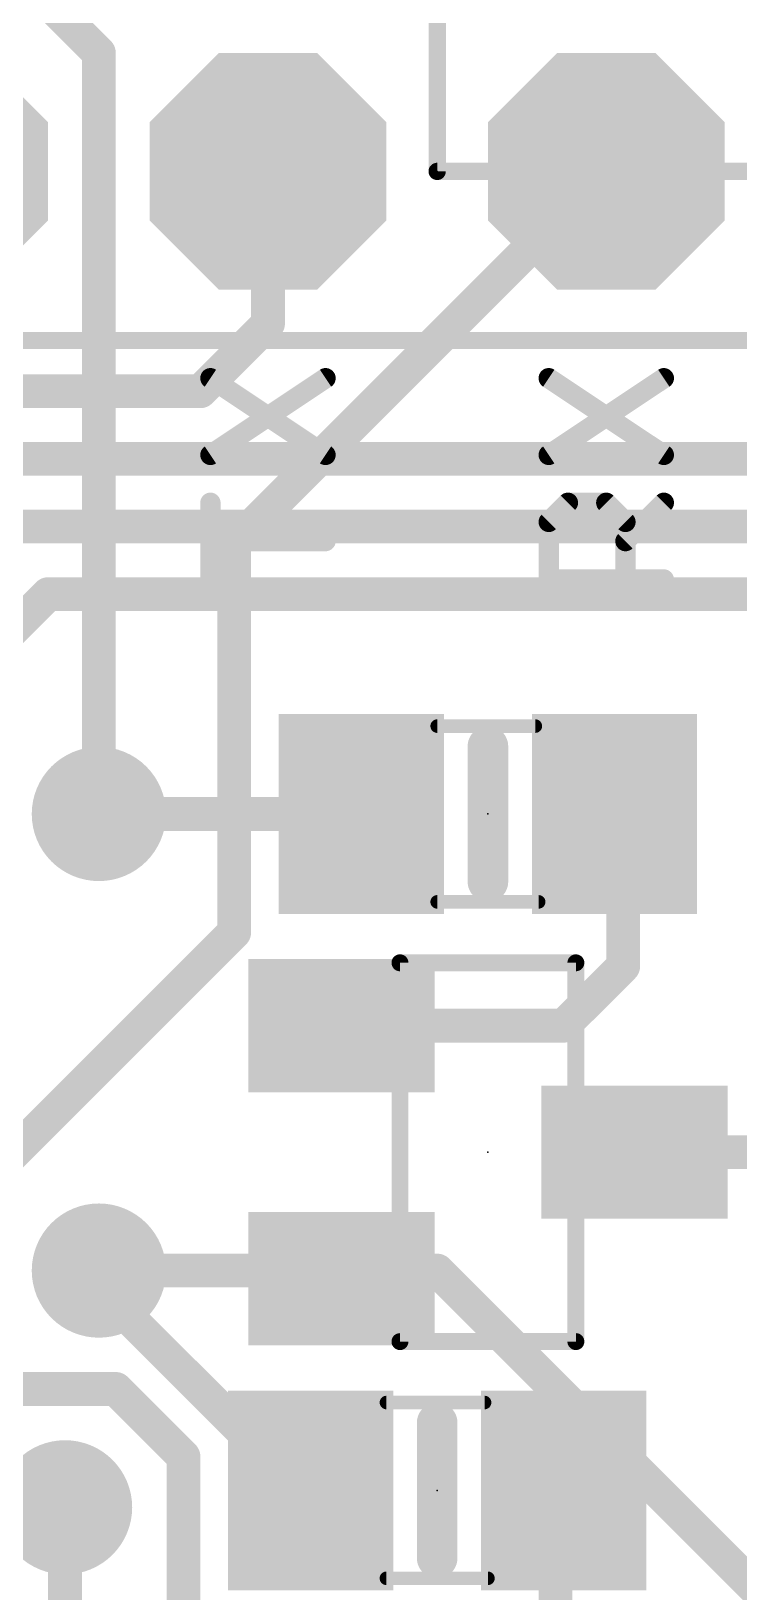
# Model space of a CAD drawing. Extents: x -14.2 to 67.7, y -5.3 to 32.7.
# Drawn here: x 36.83 to 42.14, y 14.73 to 26.45 of the extents above; entities that cross this region are included whole.
import ezdxf

# ---------------------------------------------------------------- set-up
doc = ezdxf.new("R2010")
doc.units = 0
for name, color, linetype in [('1', 12, 'CONTINUOUS'), ('16', 132, 'CONTINUOUS'), ('17', 110, 'CONTINUOUS'), ('18', 110, 'CONTINUOUS'), ('21', 53, 'CONTINUOUS'), ('23', 53, 'CONTINUOUS'), ('47', 253, 'CONTINUOUS'), ('51', 253, 'CONTINUOUS')]:
    doc.layers.add(name, color=color, linetype=linetype)

# ---------------------------------------------------------------- blocks, each defined once
blk = doc.blocks.new('RECT')
blk.add_solid([(-0.5, -0.5), (0.5, -0.5), (-0.5, 0.5), (0.5, 0.5)])
blk = doc.blocks.new('OCTAGONP')
at = {"const_width": 0.5}
blk.add_lwpolyline([(-0.25, -0.1036), (-0.25, 0.1036), (-0.1036, 0.25), (0.1036, 0.25), (0.25, 0.1036), (0.25, -0.1036), (0.1036, -0.25), (-0.1036, -0.25), (-0.25, -0.1036), (-0.25, 0.1036)], dxfattribs=at)
blk = doc.blocks.new('ROUNDP')
at = {"const_width": 0.5}
blk.add_lwpolyline([(0, -0.25, 1), (0, 0.25, 1), (0, -0.25)], format="xyb", dxfattribs=at)
blk = doc.blocks.new('ROUNDV')
at = {"const_width": 0.5}
blk.add_lwpolyline([(0, -0.25, 1), (0, 0.25, 1), (0, -0.25)], format="xyb", dxfattribs=at)

msp = doc.modelspace()

# ---------------------------------------------------------------- linework, layer by layer
at = {"layer": '1', "const_width": 0.254}
for points in [[(38.608, 24.257), (38.608, 25.4)], [(38.1, 23.749), (38.608, 24.257)], [(36.195, 23.749), (38.1, 23.749)], [(36.449, 23.241), (47.371, 23.241)], [(33.026, 19.056), (36.703, 22.733)], [(36.703, 22.733), (45.212, 22.733)], [(33.274, 18.542), (36.957, 22.225)], [(36.957, 22.225), (44.958, 22.225)], [(37.338, 20.574), (39.309, 20.574)], [(41.275, 20.574), (41.209, 20.574)], [(41.275, 19.431), (41.275, 20.574)], [(40.828, 18.984), (41.275, 19.431)], [(39.159, 18.984), (40.828, 18.984)], [(44.323, 18.034), (41.359, 18.034)], [(37.338, 17.145), (37.338, 17.018)], [(37.338, 17.018), (38.862, 15.494)], [(38.862, 15.494), (38.928, 15.494)], [(38.862, 15.494), (39.116, 15.24)], [(40.767, 15.367), (40.894, 15.494)], [(40.894, 15.494), (40.828, 15.494)], [(37.084, 15.367), (35.814, 15.367)], [(40.767, 14.478), (40.767, 15.367)]]:
    msp.add_lwpolyline(points, dxfattribs=at)
at = {"layer": '1', "const_width": 0.127}
for points in [[(38.6715, 25.4, 1), (38.5445, 25.4)], [(38.6529, 24.2121, 1), (38.5631, 24.3019)], [(38.5445, 24.257, 1), (38.6715, 24.257)], [(38.0551, 23.7939, 1), (38.1449, 23.7041)], [(38.1, 23.6855, 1), (38.1, 23.8125)], [(36.957, 22.2885, 1), (36.957, 22.1615)], [(37.0019, 22.1801, 1), (36.9121, 22.2699)], [(37.338, 20.6375, 1), (37.338, 20.5105)], [(39.309, 20.5105, 1), (39.309, 20.6375)], [(41.209, 20.6375, 1), (41.209, 20.5105)], [(41.3385, 20.574, 1), (41.2115, 20.574)], [(41.275, 20.5105, 1), (41.275, 20.6375)], [(41.2115, 19.431, 1), (41.3385, 19.431)], [(41.3199, 19.3861, 1), (41.2301, 19.4759)], [(39.159, 19.0475, 1), (39.159, 18.9205)], [(40.828, 18.9205, 1), (40.828, 19.0475)], [(40.7831, 19.0289, 1), (40.8729, 18.9391)], [(41.359, 18.0975, 1), (41.359, 17.9705)], [(37.4015, 17.145, 1), (37.2745, 17.145)], [(37.3829, 17.0629, 1), (37.2931, 16.9731)], [(37.2745, 17.018, 1), (37.4015, 17.018)], [(38.862, 15.5575, 1), (38.862, 15.4305)], [(38.9069, 15.5389, 1), (38.8171, 15.4491)], [(38.8171, 15.4491, 1), (38.9069, 15.5389)], [(38.928, 15.4305, 1), (38.928, 15.5575)], [(40.828, 15.5575, 1), (40.828, 15.4305)], [(40.9389, 15.4491, 1), (40.8491, 15.5389)], [(40.894, 15.4305, 1), (40.894, 15.5575)], [(37.084, 15.3035, 1), (37.084, 15.4305)], [(40.8305, 15.367, 1), (40.7035, 15.367)], [(40.7221, 15.4119, 1), (40.8119, 15.3221)], [(39.0711, 15.1951, 1), (39.1609, 15.2849)]]:
    msp.add_lwpolyline(points, format="xyb", dxfattribs=at)
at = {"layer": '16', "const_width": 0.254}
for points in [[(36.957, 26.67), (37.338, 26.289)], [(37.338, 26.289), (37.338, 20.574)], [(38.354, 22.606), (41.148, 25.4)], [(38.354, 19.685), (38.354, 22.606)], [(36.322, 17.653), (38.354, 19.685)], [(39.878, 17.145), (37.338, 17.145)], [(42.799, 14.224), (39.878, 17.145)], [(37.465, 16.256), (36.576, 16.256)], [(37.973, 15.748), (37.465, 16.256)], [(37.973, 12.446), (37.973, 15.748)], [(37.084, 12.954), (37.084, 15.367)]]:
    msp.add_lwpolyline(points, dxfattribs=at)
at = {"layer": '16', "const_width": 0.127}
for points in [[(37.4015, 26.289, 1), (37.2745, 26.289)], [(37.2931, 26.2441, 1), (37.3829, 26.3339)], [(41.1929, 25.3551, 1), (41.1031, 25.4449)], [(38.4175, 22.606, 1), (38.2905, 22.606)], [(38.3091, 22.6509, 1), (38.3989, 22.5611)], [(37.2745, 20.574, 1), (37.4015, 20.574)], [(38.3989, 19.6401, 1), (38.3091, 19.7299)], [(38.2905, 19.685, 1), (38.4175, 19.685)], [(37.338, 17.2085, 1), (37.338, 17.0815)], [(39.9229, 17.1899, 1), (39.8331, 17.1001)], [(39.878, 17.0815, 1), (39.878, 17.2085)], [(37.5099, 16.3009, 1), (37.4201, 16.2111)], [(37.465, 16.1925, 1), (37.465, 16.3195)], [(38.0365, 15.748, 1), (37.9095, 15.748)], [(37.9281, 15.7031, 1), (38.0179, 15.7929)], [(37.1475, 15.367, 1), (37.0205, 15.367)]]:
    msp.add_lwpolyline(points, format="xyb", dxfattribs=at)
at = {"layer": '21'}
for points, const_width in [([(52.578, 24.13), (27.178, 24.13)], 0.127), ([(38.1755, 23.2707), (39.0398, 23.8469)], 0.1524), ([(38.1755, 23.8469), (39.0398, 23.2707)], 0.1524), ([(40.7155, 23.2707), (41.5798, 23.8469)], 0.1524), ([(40.7155, 23.8469), (41.5798, 23.2707)], 0.1524), ([(38.1755, 22.3352), (38.1755, 22.9114)], 0.1524), ([(40.7155, 22.7673), (40.8595, 22.9114)], 0.1524), ([(40.8595, 22.9114), (41.1476, 22.9114)], 0.1524), ([(41.1476, 22.9114), (41.2917, 22.7673)], 0.1524), ([(41.2917, 22.6233), (41.5798, 22.9114)], 0.1524), ([(40.7155, 22.3352), (40.7155, 22.7673)], 0.1524), ([(41.2917, 22.7673), (41.2917, 22.3352)], 0.1524), ([(39.0398, 22.6233), (38.1755, 22.6233)], 0.1524), ([(41.5798, 22.3352), (40.7155, 22.3352)], 0.1524), ([(40.259, 20.066), (40.259, 21.082)], 0.3048), ([(39.878, 14.986), (39.878, 16.002)], 0.3048)]:
    msp.add_lwpolyline(points, dxfattribs=dict(at, const_width=const_width))
for points, const_width in [([(38.1966, 23.8786, 1), (38.1543, 23.8152)], 0.0762), ([(39.0609, 23.8152, 1), (39.0187, 23.8786)], 0.0762), ([(40.7366, 23.8786, 1), (40.6943, 23.8152)], 0.0762), ([(41.6009, 23.8152, 1), (41.5587, 23.8786)], 0.0762), ([(38.1543, 23.3024, 1), (38.1966, 23.239)], 0.0762), ([(39.0187, 23.239, 1), (39.0609, 23.3024)], 0.0762), ([(40.6943, 23.3024, 1), (40.7366, 23.239)], 0.0762), ([(41.5587, 23.239, 1), (41.6009, 23.3024)], 0.0762), ([(38.2136, 22.9114, 1), (38.1374, 22.9114)], 0.0762), ([(40.8595, 22.9495, 1), (40.8595, 22.8733)], 0.0762), ([(40.8865, 22.8844, 1), (40.8326, 22.9383)], 0.0762), ([(41.1746, 22.9383, 1), (41.1207, 22.8844)], 0.0762), ([(41.1476, 22.8733, 1), (41.1476, 22.9495)], 0.0762), ([(41.6067, 22.8844, 1), (41.5529, 22.9383)], 0.0762), ([(40.6885, 22.7943, 1), (40.7424, 22.7404)], 0.0762), ([(40.7536, 22.7673, 1), (40.6774, 22.7673)], 0.0762), ([(41.3298, 22.7673, 1), (41.2536, 22.7673)], 0.0762), ([(41.2647, 22.7404, 1), (41.3186, 22.7943)], 0.0762), ([(38.1755, 22.6614, 1), (38.1755, 22.5852)], 0.0762), ([(39.0398, 22.5852, 1), (39.0398, 22.6614)], 0.0762), ([(41.2647, 22.6502, 1), (41.3186, 22.5963)], 0.0762), ([(40.7155, 22.3733, 1), (40.7155, 22.2971)], 0.0762), ([(41.5798, 22.2971, 1), (41.5798, 22.3733)], 0.0762), ([(38.1374, 22.3352, 1), (38.2136, 22.3352)], 0.0762), ([(40.6774, 22.3352, 1), (40.7536, 22.3352)], 0.0762), ([(41.2536, 22.3352, 1), (41.3298, 22.3352)], 0.0762), ([(40.3352, 21.082, 1), (40.1828, 21.082)], 0.1524), ([(40.1828, 20.066, 1), (40.3352, 20.066)], 0.1524), ([(39.9542, 16.002, 1), (39.8018, 16.002)], 0.1524), ([(39.8018, 14.986, 1), (39.9542, 14.986)], 0.1524)]:
    msp.add_lwpolyline(points, format="xyb", dxfattribs=dict(at, const_width=const_width))
at = {"layer": '23'}
for p in [(39.878, 25.4), (40.259, 20.574), (40.259, 18.034), (39.878, 15.494)]:
    msp.add_point(p, dxfattribs=at)
at = {"layer": '47', "const_width": 0.13}
for points in [[(39.878, 25.4), (39.878, 32.303)], [(39.878, 25.4), (67.609, 25.4)]]:
    msp.add_lwpolyline(points, dxfattribs=at)
at = {"layer": '47', "const_width": 0.065}
for points in [[(39.878, 25.4325, 1), (39.878, 25.3675)], [(39.8455, 25.4, 1), (39.9105, 25.4)]]:
    msp.add_lwpolyline(points, format="xyb", dxfattribs=at)
at = {"layer": '51'}
for points, const_width in [([(40.615, 21.234), (39.878, 21.234)], 0.1016), ([(40.64, 19.914), (39.878, 19.914)], 0.1016), ([(39.5986, 16.6116), (39.5986, 19.4564)], 0.127), ([(39.5986, 19.4564), (40.9194, 19.4564)], 0.127), ([(40.9194, 19.4564), (40.9194, 16.6116)], 0.127), ([(40.9194, 16.6116), (39.5986, 16.6116)], 0.127), ([(40.234, 16.154), (39.497, 16.154)], 0.1016), ([(40.259, 14.834), (39.497, 14.834)], 0.1016)]:
    msp.add_lwpolyline(points, dxfattribs=dict(at, const_width=const_width))
for points, const_width in [([(39.878, 21.2594, 1), (39.878, 21.2086)], 0.0508), ([(40.615, 21.2086, 1), (40.615, 21.2594)], 0.0508), ([(39.878, 19.9394, 1), (39.878, 19.8886)], 0.0508), ([(40.64, 19.8886, 1), (40.64, 19.9394)], 0.0508), ([(39.6304, 19.4564, 1), (39.5669, 19.4564)], 0.0635), ([(39.5986, 19.4882, 1), (39.5986, 19.4247)], 0.0635), ([(40.9512, 19.4564, 1), (40.8877, 19.4564)], 0.0635), ([(40.9194, 19.4247, 1), (40.9194, 19.4882)], 0.0635), ([(39.5986, 16.6433, 1), (39.5986, 16.5799)], 0.0635), ([(39.5669, 16.6116, 1), (39.6304, 16.6116)], 0.0635), ([(40.8877, 16.6116, 1), (40.9512, 16.6116)], 0.0635), ([(40.9194, 16.5799, 1), (40.9194, 16.6433)], 0.0635), ([(39.497, 16.1794, 1), (39.497, 16.1286)], 0.0508), ([(40.234, 16.1286, 1), (40.234, 16.1794)], 0.0508), ([(39.497, 14.8594, 1), (39.497, 14.8086)], 0.0508), ([(40.259, 14.8086, 1), (40.259, 14.8594)], 0.0508)]:
    msp.add_lwpolyline(points, format="xyb", dxfattribs=dict(at, const_width=const_width))

# ---------------------------------------------------------------- block references
at = {"layer": '1', "xscale": 1.24, "yscale": 1.5, "rotation": 180}
for p in [(39.309, 20.574), (41.209, 20.574), (38.928, 15.494), (40.828, 15.494)]:
    msp.add_blockref('RECT', p, dxfattribs=at)
at = {"layer": '1', "yscale": 1.4, "rotation": 270}
for p in [(39.159, 18.984), (41.359, 18.034), (39.159, 17.084)]:
    msp.add_blockref('RECT', p, dxfattribs=at)
at = {"layer": '17', "rotation": 270}
for name, p, xscale, yscale in [('OCTAGONP', (36.068, 25.4), 1.778, 1.778), ('OCTAGONP', (36.068, 25.4), 1.778, 1.778), ('OCTAGONP', (38.608, 25.4), 1.778, 1.778), ('OCTAGONP', (38.608, 25.4), 1.778, 1.778), ('OCTAGONP', (41.148, 25.4), 1.778, 1.778), ('OCTAGONP', (41.148, 25.4), 1.778, 1.778), ('ROUNDP', (38.608, 25.4), 1.4224, 1.4224), ('ROUNDP', (41.148, 25.4), 1.4224, 1.4224)]:
    msp.add_blockref(name, p, dxfattribs=dict(at, xscale=xscale, yscale=yscale))
at = {"layer": '18', "xscale": 1.008, "yscale": 1.008}
for p in [(37.338, 20.574), (37.338, 20.574), (37.338, 17.145), (37.338, 17.145), (37.084, 15.367), (37.084, 15.367)]:
    msp.add_blockref('ROUNDV', p, dxfattribs=at)
at = {"layer": '51'}
for p, xscale, yscale, rotation in [((38.608, 25.4), 0.508, 0.508, 180), ((41.148, 25.4), 0.508, 0.508, 180), ((39.5284, 20.5729), 0.7501, 1.4501, 180), ((40.9762, 20.5729), 0.7501, 1.4501, 180), ((39.2557, 18.9738), 0.4572, 0.5842, 270), ((41.2623, 18.034), 0.4572, 0.5842, 270), ((39.2557, 17.0942), 0.4572, 0.5842, 270), ((39.1474, 15.4929), 0.7501, 1.4501, 180), ((40.5952, 15.4929), 0.7501, 1.4501, 180)]:
    msp.add_blockref('RECT', p, dxfattribs=dict(at, xscale=xscale, yscale=yscale, rotation=rotation))

doc.saveas('drawing.dxf')
